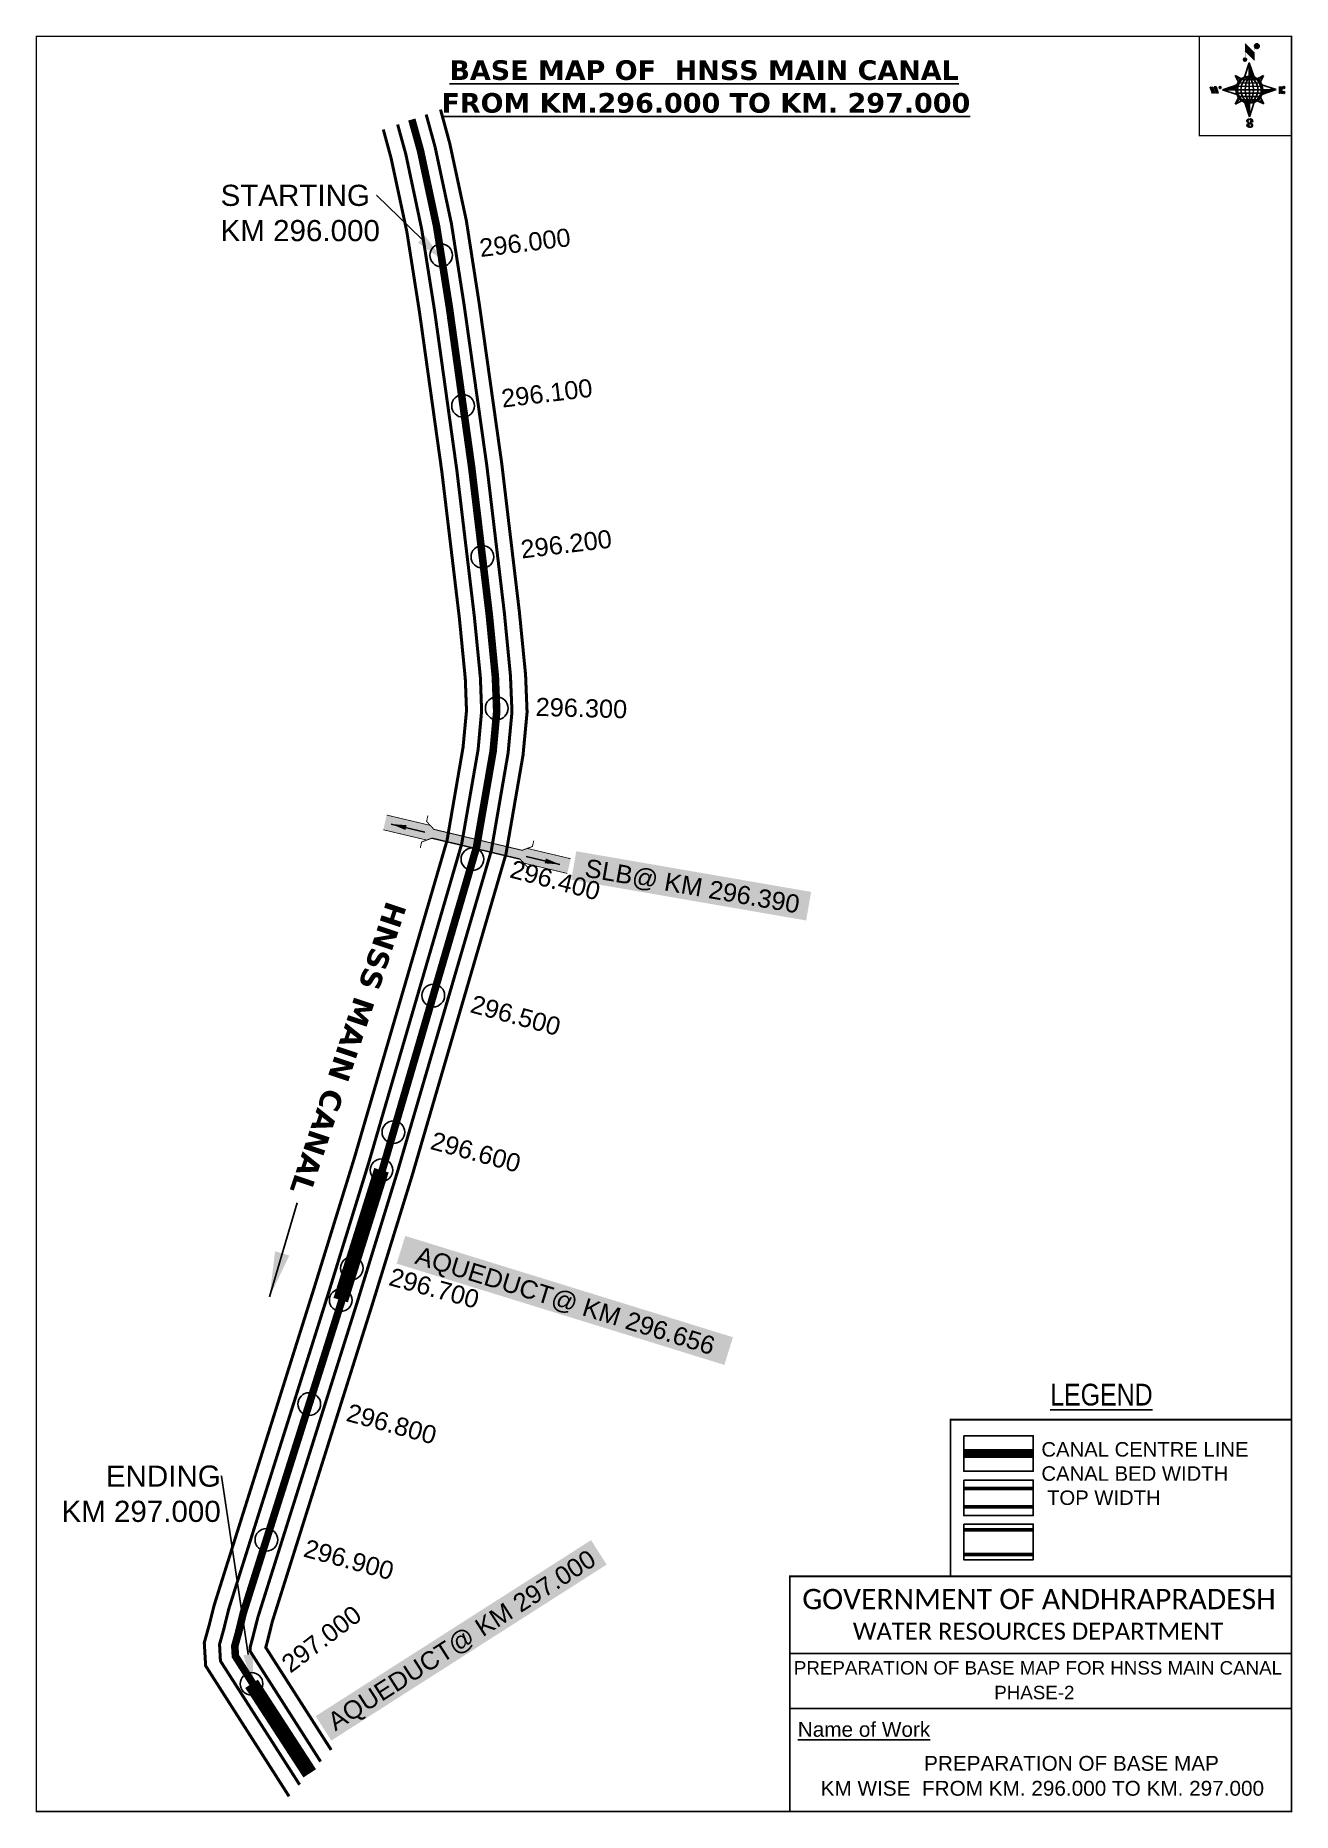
# Model space of a CAD drawing. Header units: inches. Extents: x 774795 to 775627, y 1581926 to 1583102.
import ezdxf
from ezdxf import colors
from ezdxf.entities.mleader import LeaderData, LeaderLine
from ezdxf.enums import TextEntityAlignment as Align
from ezdxf.math import Vec2, Vec3

# ---------------------------------------------------------------- set-up
doc = ezdxf.new("R2010")
doc.units = ezdxf.units.IN
doc.header["$LTSCALE"] = 15
doc.header["$MEASUREMENT"] = 0
doc.header["$PDMODE"] = 32
doc.header["$PDSIZE"] = 15
doc.linetypes.add('ACAD_ISO02W100', pattern=[15, 12, -3])
doc.linetypes.add('HIDDEN2', pattern=[0.1875, 0.125, -0.0625])
for name, color, linetype in [('AQUADUCT', 1, 'Continuous'), ('bord', 1, 'Continuous'), ('CANAL1', 7, 'Continuous'), ('CSMark', 72, 'Continuous'), ('DCBMS', 232, 'Continuous'), ('PAGE', 7, 'Continuous'), ('STRUCTURE', 5, 'Continuous'), ('TEXT', 6, 'Continuous')]:
    doc.layers.add(name, color=color, linetype=linetype)
doc.styles.add('ARIALN', font='ARIALN.TTF')
doc.styles.get("Standard").update_dxf_attribs({"font": 'arial.ttf'})
doc.dimstyles.get("Standard").update_dxf_attribs({"dimtxt": 20, "dimasz": 0.18, "dimexe": 0.18, "dimexo": 0.0625, "dimgap": 0.09, "dimtad": 0, "dimtih": 1, "dimtoh": 1, "dimdec": 4, "dimzin": 0, "dimdsep": 46, "dimtxsty": 'Standard', "dimcen": 0.09, "dimadec": 0, "dimazin": 0, "dimtfac": 1, "dimtdec": 4, "dimtofl": 0, "dimtmove": 0, "dimatfit": 3, "dimfxl": 1, "dimtolj": 1, "dimtzin": 0, "dimarcsym": 0})
pattern_1 = [(267.297113149, (-8720374.938, 50637915.138), (10.5367255337, -0.497431438), [])]
pattern_2 = [(357.297113149, (-8720374.938, 50637915.138), (0.497431438, 10.5367255337), [])]

# ---------------------------------------------------------------- blocks, each defined once
blk = doc.blocks.new('*X26')
at = {"color": 0, "linetype": 'Continuous'}
for p, q in [((6321.6, 240.5), (6322.3, 241.2)), ((6321.6, 240.3), (6322.3, 241)), ((6321.6, 240.1), (6322.3, 240.8)), ((6321.6, 239.9), (6322.4, 240.7)), ((6321.6, 239.8), (6322.4, 240.6)), ((6321.6, 239.6), (6322.5, 240.5)), ((6321.6, 239.4), (6322.5, 240.3)), ((6321.6, 239.2), (6322.6, 240.2)), ((6321.7, 239.1), (6322.6, 240.1)), ((6321.8, 240.8), (6322.4, 241.4)), ((6321.8, 239), (6322.7, 240)), ((6321.8, 239), (6322.8, 239.9)), ((6321.9, 238.9), (6322.9, 239.8)), ((6322, 238.8), (6323, 239.7)), ((6322.1, 241.3), (6322.4, 241.6)), ((6322.1, 238.7), (6323.1, 239.6)), ((6322.2, 238.6), (6323.1, 239.6)), ((6322.3, 238.5), (6323.2, 239.5)), ((6322.4, 238.5), (6323.3, 239.4)), ((6322.5, 238.4), (6323.4, 239.3)), ((6322.7, 238.4), (6323.6, 239.3)), ((6322.8, 238.3), (6323.7, 239.2)), ((6322.9, 238.3), (6323.8, 239.1)), ((6323.1, 238.2), (6323.9, 239.1)), ((6323.2, 238.2), (6324, 239)), ((6323.3, 238.2), (6324.2, 239)), ((6323.5, 238.1), (6324.3, 238.9)), ((6323.7, 238.1), (6324.4, 238.9)), ((6323.8, 238.1), (6324.6, 238.8)), ((6324.1, 238.2), (6324.7, 238.8)), ((6324.3, 238.3), (6324.9, 238.8)), ((6324.6, 238.3), (6325.1, 238.8)), ((6324.8, 238.4), (6325.2, 238.8)), ((6325.1, 238.5), (6325.4, 238.8)), ((6325.4, 238.6), (6325.6, 238.8))]:
    blk.add_line(p, q, dxfattribs=at)
blk = doc.blocks.new('*X25')
at = {"color": 0, "linetype": 'Continuous'}
for p, q in [((6324.4, 240.3), (6324.5, 240.4)), ((6324.6, 240.3), (6324.8, 240.5)), ((6324.7, 240.2), (6325, 240.5)), ((6324.8, 240.2), (6325.2, 240.6)), ((6325, 240.1), (6325.5, 240.6)), ((6325.1, 240.1), (6325.6, 240.6)), ((6325.2, 240), (6325.8, 240.6)), ((6325.3, 240), (6326, 240.6)), ((6325.4, 239.9), (6326.1, 240.6)), ((6325.5, 239.8), (6326.2, 240.5)), ((6325.6, 239.8), (6326.3, 240.5)), ((6325.7, 239.7), (6326.5, 240.4)), ((6325.9, 239.6), (6326.6, 240.3)), ((6326, 239.5), (6326.7, 240.3)), ((6326, 239.4), (6326.8, 240.2)), ((6326.1, 239.3), (6327, 240.2)), ((6326.2, 239.3), (6327.1, 240.1)), ((6326.3, 239.2), (6327.1, 240)), ((6326.4, 239.1), (6327.2, 239.9)), ((6326.5, 239), (6327.3, 239.8)), ((6326.5, 238.9), (6327.4, 239.7)), ((6326.6, 238.8), (6327.5, 239.6)), ((6326.7, 238.7), (6327.5, 239.5)), ((6326.8, 238.6), (6327.6, 239.4)), ((6326.8, 238.5), (6327.7, 239.3)), ((6326.8, 236.5), (6327.4, 237)), ((6326.9, 238.3), (6327.8, 239.2)), ((6326.9, 238.2), (6327.9, 239.1)), ((6326.9, 236.8), (6327.6, 237.4)), ((6327, 238.1), (6327.8, 239)), ((6327, 237.9), (6327.8, 238.8)), ((6327, 237.8), (6327.8, 238.6)), ((6327, 237.6), (6327.8, 238.4)), ((6327, 237.4), (6327.8, 238.2)), ((6327, 237.3), (6327.8, 238)), ((6327, 237.1), (6327.8, 237.9))]:
    blk.add_line(p, q, dxfattribs=at)
blk = doc.blocks.new('H')
at = {"layer": 'bord', "extrusion": (0.000427885, 0.004792, 0.999988)}
h = blk.add_hatch(dxfattribs=at)
h.set_pattern_fill('LINE', color=8, scale=84.387686, angle=-2.7029, style=0)
h.set_pattern_definition(pattern_2)
h.paths.add_polyline_path([(-492, 786, -0.090992), (-448, 775), (-486, 912)])
h = blk.add_hatch(dxfattribs=at)
h.set_pattern_fill('LINE', color=8, scale=84.387686, angle=-92.7029, style=0)
h.set_pattern_definition(pattern_1)
h.paths.add_polyline_path([(-625, 665, -0.090992), (-615, 710), (-751, 671)])
h = blk.add_hatch(dxfattribs=at)
h.set_pattern_fill('LINE', color=8, scale=84.387686, angle=-2.7029, style=0)
h.set_pattern_definition(pattern_2)
h.paths.add_polyline_path([(-504, 533, -0.090992), (-549, 543), (-510, 406)])
h = blk.add_hatch(dxfattribs=at)
h.set_pattern_fill('LINE', color=8, scale=84.387686, angle=-92.7029, style=0)
h.set_pattern_definition(pattern_1)
h.paths.add_polyline_path([(-246, 647), (-372, 653, -0.090992), (-382, 609)])
for p, q in [((-519, 1020, -1217), (-435, 927, -1216)), ((-516, 1087, -1217), (-432, 994, -1217)), ((-538, 774, -1216), (-487, 906, -1216)), ((-487, 906, -1216), (-493, 780, -1216)), ((-487, 906, -1216), (-448, 769, -1216)), ((-865, 701, -1215), (-847, 638, -1215)), ((-847, 700, -1215), (-829, 637, -1215)), ((-829, 699, -1215), (-811, 636, -1215)), ((-829, 699, -1215), (-811, 698, -1215)), ((-811, 698, -1215), (-794, 635, -1215)), ((-752, 665, -1215), (-615, 704, -1215)), ((-627, 794, -1216), (-567, 760, -1216)), ((-627, 794, -1216), (-584, 747, -1215)), ((-599, 731, -1215), (-627, 794, -1216)), ((-421, 753, -1216), (-359, 781, -1216)), ((-359, 781, -1216), (-405, 739, -1216)), ((-359, 781, -1216), (-392, 721, -1215)), ((-379, 693, -1215), (-246, 641, -1215)), ((-213, 669, -1215), (-217, 601, -1215)), ((-752, 665, -1215), (-625, 659, -1215)), ((-619, 614, -1215), (-752, 665, -1215)), ((-639, 526, -1214), (-606, 585, -1215)), ((-639, 526, -1214), (-593, 568, -1215)), ((-577, 553, -1215), (-639, 526, -1214)), ((-511, 400, -1214), (-549, 537, -1214)), ((-460, 533, -1215), (-511, 400, -1214)), ((-505, 527, -1214), (-511, 400, -1214)), ((-371, 513, -1214), (-431, 546, -1215)), ((-371, 513, -1214), (-414, 560, -1215)), ((-399, 576, -1215), (-371, 513, -1214)), ((-246, 641, -1215), (-383, 603, -1215)), ((-373, 647, -1215), (-246, 641, -1215)), ((-197, 600, -1215), (-194, 668, -1215))]:
    blk.add_line(p, q, dxfattribs=at)
at = {"layer": 'bord', "color": 8, "linetype": 'ByBlock', "extrusion": (0.000427885, 0.004792, 0.999988)}
for p, q in [((-375, 679, -1215), (-620, 691, -1215)), ((-386, 711, -1215), (-605, 722, -1215)), ((-411, 744, -1216), (-578, 752, -1216)), ((-493, 780, -1216), (-505, 527, -1214)), ((-373, 647, -1215), (-625, 659, -1215)), ((-378, 616, -1215), (-623, 628, -1215)), ((-392, 585, -1215), (-611, 595, -1215)), ((-420, 555, -1215), (-587, 562, -1215))]:
    blk.add_line(p, q, dxfattribs=at)
at = {"layer": 'bord', "extrusion": (0.000427885, 0.004792, 0.999988), "elevation": -1212}
for points, const_width in [([(-522, 960), (-516, 1093)], 1.61), ([(-434, 933), (-428, 1066)], 1.61), ([(-870, 707), (-846, 706)], 0.642), ([(-829, 643), (-821, 678)], 0.642), ([(-793, 641), (-782, 694)], 0.642), ([(-223, 676), (-174, 673)], 0.706), ([(-829, 643), (-855, 644)], 0.642), ([(-811, 642), (-784, 641)], 0.642), ([(-177, 605), (-226, 607)], 0.706), ([(-195, 645), (-185, 644)], 0.706)]:
    blk.add_lwpolyline(points, dxfattribs=dict(at, const_width=const_width))
for points, const_width in [([(-414, 1073, 1), (-398, 1058, 1)], 22.3), ([(-530, 950, 1), (-520, 939, 1)], 14.8), ([(-776, 697, 1), (-769, 690, 1)], 8.9), ([(-180, 618, 1), (-173, 611, 1)], 9.79), ([(-178, 667, 1), (-171, 660, 1)], 9.79), ([(-490, 362, 1), (-498, 369, 1)], 11.1), ([(-525, 322, 1), (-533, 329, 1)], 11.1)]:
    blk.add_lwpolyline(points, format="xyb", close=True, dxfattribs=dict(at, const_width=const_width))
for points in [[(-537, 317), (-531, 310), (-520, 307), (-505, 307), (-494, 310), (-486, 318), (-487, 326), (-491, 333), (-494, 336), (-503, 341), (-522, 347), (-530, 352), (-534, 355), (-537, 363), (-537, 373), (-530, 381), (-520, 384), (-504, 384), (-493, 380), (-487, 373)], [(-522, 348), (-526, 354), (-528, 361), (-528, 371), (-526, 375), (-521, 381), (-515, 384)], [(-505, 307), (-499, 312), (-497, 319), (-497, 327), (-501, 335), (-509, 343)]]:
    blk.add_lwpolyline(points, dxfattribs=at)
at = {"layer": 'bord', "extrusion": (0.000427885, 0.004792, 0.999988)}
for centre, radius in [((-406, 1065, -1212), 22.3), ((-525, 944, -1212), 14.8), ((-773, 694, -1212), 8.9), ((-498, 659, -1212), 127), ((-177, 615, -1212), 9.79), ((-174, 663, -1212), 9.79), ((-494, 365, -1212), 11.1), ((-529, 325, -1212), 11.1)]:
    blk.add_circle(centre, radius, dxfattribs=at)
at = {"layer": 'bord', "color": 8, "linetype": 'ByBlock', "extrusion": (0.000427885, 0.004792, 0.999988)}
for centre, radius, start, end in [((-482, 658, -1212), 128, 94.9254, 259.6691), ((-437, 656, -1212), 141, 113.2864, 241.308), ((-316, 651, -1212), 222, 142.5892, 212.0053), ((-560, 662, -1212), 141, 293.2864, 61.308), ((-681, 668, -1212), 222, 322.5892, 32.0053), ((-515, 660, -1212), 128, 274.9254, 79.6691)]:
    blk.add_arc(centre, radius, start, end, dxfattribs=at)
at = {"layer": 'bord', "extrusion": (0.000427885, 0.004792, 0.999988)}
for points in [[(-516, 1093, -1212), (-431, 1000, -1212), (-519, 1026, -1212), (-434, 933, -1212)], [(-864, 707, -1212), (-846, 706, -1212), (-846, 644, -1212), (-829, 643, -1212)], [(-829, 705, -1212), (-811, 704, -1212), (-811, 642, -1212), (-793, 641, -1212)], [(-193, 674, -1212), (-197, 606, -1212), (-213, 675, -1212), (-216, 607, -1212)]]:
    blk.add_solid(points, dxfattribs=at)
at = {"layer": 'bord', "extrusion": (0.000427885, 0.004792, 0.999988), "xscale": 7.977342409717546, "yscale": 7.977342408231451, "zscale": 7.977342408476333, "rotation": 138.0840426661453}
for name, p in [('*X25', (38301, -31929, -1212)), ('*X26', (38314, -31951, -1212))]:
    blk.add_blockref(name, p, dxfattribs=at)
blk = doc.blocks.new('SLB')
at = {"layer": 'STRUCTURE'}
h = blk.add_hatch(dxfattribs=at)
h.set_pattern_fill('DOTS', color=6, scale=20, angle=320.3722, style=0)
h.set_pattern_definition([(320.372247934, (-159.4327, -72.9564), (1.2786241598, 0.5641323054), [0, -1.25])])
h.paths.add_polyline_path([(769699.5, 1706871.1), (769699.5, 1706861.1), (769729.1, 1706861.1), (769732.1, 1706863.1), (769792.1, 1706863.1), (769795.1, 1706861.1), (769824.7, 1706861.1), (769824.7, 1706871.1), (769795.1, 1706871.1), (769792.1, 1706869.1), (769732.1, 1706869.1), (769729.1, 1706871.1)])
at = {"layer": 'STRUCTURE', "color": 6, "linetype": 'ACAD_ISO02W100', "ltscale": 0.5, "const_width": 0.5}
for points in [[(769699.5, 1706871.1), (769729.1, 1706871.1)], [(769795.1, 1706871.1), (769824.7, 1706871.1)], [(769699.5, 1706861.1), (769729.1, 1706861.1)], [(769795.1, 1706861.1), (769824.7, 1706861.1)]]:
    blk.add_lwpolyline(points, dxfattribs=at)
at = {"layer": 'STRUCTURE', "color": 6, "const_width": 0.628}
for points in [[(769726.1, 1706877.1), (769726.1, 1706873.1), (769732.1, 1706869.1), (769792.1, 1706869.1), (769798.1, 1706873.1), (769798.1, 1706877.1)], [(769726.1, 1706855.1), (769726.1, 1706859.1), (769732.1, 1706863.1), (769792.1, 1706863.1), (769798.1, 1706859.1), (769798.1, 1706855.1)]]:
    blk.add_lwpolyline(points, dxfattribs=at)
at = {"layer": 'STRUCTURE', "color": 6}
blk.add_lwpolyline([(769732.1, 1706863.1), (769792.1, 1706863.1)], dxfattribs=at)
blk.add_lwpolyline([(769732.1, 1706863.1), (769792.1, 1706863.1)], dxfattribs=at)
at = {"layer": 'STRUCTURE', "color": 0}
blk.add_circle((769762.1, 1706866.1), 1.24, dxfattribs=at)
for points in [[(769703.8, 1706866), (769726.7, 1706866)], [(769818.6, 1706865.8), (769795.7, 1706865.8)]]:
    blk.add_leader(points, dimstyle='Standard', override={"dimasz": 10, "dimgap": 0.09, "dimtad": 0}, dxfattribs=at)

msp = doc.modelspace()

# ---------------------------------------------------------------- linework, layer by layer
at = {"layer": 'CANAL1', "color": 5, "const_width": 2}
for points in [[(775034.7, 1583043.3), (775040.1, 1583023.7), (775050.6, 1582974.1), (775059.1, 1582920.4), (775073.9, 1582814.4), (775085.5, 1582717.4), (775089.5, 1582677), (775090.3, 1582655), (775088, 1582629.6), (775077.1, 1582567), (775015.7, 1582356.4), (774989, 1582270), (774922.9, 1582060.5), (774919.6, 1582047.1), (774916.8, 1582037.1), (774917.4, 1582026.1), (774969.8, 1581944.2)], [(775053.6, 1583049.9), (775059.5, 1583028.4), (775070.3, 1582977.7), (775078.8, 1582923.3), (775093.8, 1582817), (775105.4, 1582719.6), (775109.4, 1582678.3), (775110.4, 1582654.4), (775107.8, 1582627), (775096.7, 1582562.5), (775034.8, 1582350.7), (775008.1, 1582264.1), (774942.2, 1582055.1), (774938.9, 1582042.1), (774937, 1582034.9), (774937.1, 1582032.5), (774983.7, 1581959.5)]]:
    msp.add_lwpolyline(points, dxfattribs=at)
at = {"layer": 'CANAL1', "color": 1, "linetype": 'HIDDEN2', "ltscale": 8, "const_width": 5}
msp.add_lwpolyline([(775044.1, 1583046.6), (775049.8, 1583026.1), (775060.5, 1582975.9), (775069, 1582921.9), (775083.8, 1582815.7), (775095.4, 1582718.5), (775099.4, 1582677.7), (775100.3, 1582654.7), (775097.9, 1582628.3), (775086.9, 1582564.8), (775084.6, 1582556.9), (775025.3, 1582353.6), (774998.5, 1582267.1), (774932.5, 1582057.8), (774929.3, 1582044.6), (774926.9, 1582036), (774927.3, 1582029.3), (774976.7, 1581951.9)], dxfattribs=at)
at = {"layer": 'CANAL1', "color": 200, "const_width": 2}
for points in [[(775063.1, 1583053.2), (775069.2, 1583030.8), (775080.2, 1582979.6), (775088.7, 1582924.8), (775103.7, 1582818.3), (775115.3, 1582720.6), (775119.4, 1582679), (775120.4, 1582654.2), (775117.7, 1582625.7), (775106.4, 1582560.3), (775044.4, 1582347.8), (775017.6, 1582261.1), (774951.8, 1582052.4), (774948.6, 1582039.5), (774947.4, 1582035), (774990.7, 1581967.2)], [(775025.2, 1583040), (775030.3, 1583021.3), (775040.8, 1582972.3), (775049.2, 1582918.9), (775064, 1582813.2), (775075.6, 1582716.3), (775079.5, 1582676.3), (775080.3, 1582655.2), (775078, 1582630.9), (775067.4, 1582569.3), (775006.1, 1582359.3), (774979.4, 1582273), (774913.3, 1582063.2), (774909.9, 1582049.7), (774906.7, 1582038.2), (774907.6, 1582022.9), (774962.8, 1581936.5)]]:
    msp.add_lwpolyline(points, dxfattribs=at)
at = {"layer": 'CANAL1', "color": 1, "linetype": 'HIDDEN2', "ltscale": 100, "const_width": 6, "elevation": -0.4}
msp.add_lwpolyline([(775455.5, 1582163.4), (775409.5, 1582163.4)], dxfattribs=at)
at = {"layer": 'CANAL1', "color": 5, "const_width": 2.4, "elevation": -0.4}
for points in [[(775455.5, 1582140.2), (775409.5, 1582140.2)], [(775455.5, 1582128.2), (775409.5, 1582128.2)]]:
    msp.add_lwpolyline(points, dxfattribs=at)
at = {"layer": 'CANAL1', "color": 200, "const_width": 2.4, "elevation": -0.4}
for points in [[(775455.5, 1582113), (775409.5, 1582113)], [(775455.5, 1582096.5), (775409.5, 1582096.5)]]:
    msp.add_lwpolyline(points, dxfattribs=at)
at = {"layer": 'CSMark', "color": 3}
for p in [(775063.5, 1582956.7), (775078, 1582857), (775090.8, 1582757.1), (775100.3, 1582656.8), (775084.2, 1582556.9), (775058.3, 1582466.6), (775031.9, 1582376.2), (775004.4, 1582286.1), (774976.2, 1582196.2), (774947.8, 1582106.3), (774938, 1582011)]:
    msp.add_point(p, dxfattribs=at)
at = {"layer": 'CSMark'}
for p in [(775024, 1582351), (774997, 1582265), (774938, 1582011)]:
    msp.add_point(p, dxfattribs=at)
at = {"layer": 'PAGE', "const_width": 1}
msp.add_lwpolyline([(775626.5, 1581926.4), (775626.5, 1583101.7), (774795.5, 1583101.7), (774795.5, 1581926.4), (775626.5, 1581926.4)], dxfattribs=at)
at = {"layer": 'PAGE'}
for points, const_width in [([(775626.5, 1583101.7), (775565.4, 1583101.7), (775565.4, 1583035.9), (775626.5, 1583035.9)], 1), ([(775400.7, 1582185.9), (775626.5, 1582185.9), (775626.5, 1582082.1), (775400.7, 1582082.1)], 1.2), ([(775294.3, 1582082.1), (775626.5, 1582082.1), (775626.5, 1581926.4), (775294.3, 1581926.4)], 1.2)]:
    msp.add_lwpolyline(points, close=True, dxfattribs=dict(at, const_width=const_width))
at = {"layer": 'PAGE', "elevation": -0.4}
for points in [[(775409.5, 1582175.2), (775455.5, 1582175.2), (775455.5, 1582151.7), (775409.5, 1582151.7)], [(775409.5, 1582145.9), (775455.5, 1582145.9), (775455.5, 1582122.4), (775409.5, 1582122.4)], [(775409.5, 1582116.7), (775455.5, 1582116.7), (775455.5, 1582093.1), (775409.5, 1582093.1)]]:
    msp.add_lwpolyline(points, close=True, dxfattribs=at)
at = {"layer": 'PAGE'}
for points in [[(775294.3, 1582031.1), (775626.5, 1582031.1)], [(775294.3, 1581994.7), (775626.5, 1581994.7)]]:
    msp.add_lwpolyline(points, dxfattribs=at)
at = {"layer": 'STRUCTURE', "color": 6, "const_width": 10}
for points in [[(775024, 1582351), (774997, 1582265)], [(774938, 1582011), (774976.5, 1581951.7)]]:
    msp.add_lwpolyline(points, dxfattribs=at)

# ---------------------------------------------------------------- block references
at = {"layer": 'AQUADUCT', "color": 1, "xscale": 0.0703495379661093, "yscale": 0.07034953800030053, "zscale": 0.07034953795990817, "rotation": 3.078330607406165}
msp.add_blockref('H', (775636.1, 1583022.3, 85.4), dxfattribs=at)
at = {"layer": 'STRUCTURE', "color": 0, "rotation": 346.6488817712911}
msp.add_blockref('SLB', (-368016.6, 99583.6), dxfattribs=at)

# ---------------------------------------------------------------- texts
at = {"layer": 'CANAL1', "insert": (775041.1, 1582526.4), "char_height": 14, "width": 205.129, "attachment_point": 1, "rotation": 251.4843}
msp.add_mtext('\\pi0.96322;{\\fVerdana|b1|i0|c0|p34;HNSS MAIN CANAL}', dxfattribs=at)
at = {"layer": 'CSMark', "color": 1}
for s, rotation, p in [('296.000', 6.9342, (775088.9, 1582961.5)), ('296.100', 6.9342, (775103.4, 1582861.8)), ('296.200', 6.9342, (775116.2, 1582761.9)), ('296.300', 358.4398, (775126.1, 1582657.8)), ('296.500', 344.7976, (775083.6, 1582461.5)), ('296.600', 344.7976, (775057.2, 1582371)), ('296.700', 344.7976, (775029.7, 1582280.9)), ('296.800', 344.7976, (775001.5, 1582191)), ('296.900', 344.7976, (774973.2, 1582101.2)), ('297.000', 37.1775, (774960.1, 1582022.4))]:
    msp.add_text(s, height=12, rotation=rotation, dxfattribs=at).set_placement(p, align=Align.MIDDLE_LEFT)
at = {"layer": 'CSMark', "color": 3}
msp.add_text('296.400', height=12, rotation=345.1702, dxfattribs=at).set_placement((775109.8, 1582550.8), align=Align.MIDDLE_LEFT)
at = {"layer": 'PAGE', "extrusion": (0.000201441, 0.004807, 0.999988), "style": 'ARIALN'}
msp.add_text('%%ULEGEND', height=14.4, rotation=359.9999, dxfattribs=at).set_placement((775500.6, 1582183.4, 7761.6), align=Align.MIDDLE)
at = {"layer": 'PAGE', "extrusion": (0.000201441, 0.004807, 0.999988)}
for s, height, p in [('PREPARATION OF BASE MAP FOR HNSS MAIN CANAL', 8.878, (775297, 1581998.1, 7760.7)), ('%%UName of Work', 9.822, (775299.6, 1581956.9, 7759.3))]:
    msp.add_text(s, height=height, rotation=359.9999, dxfattribs=at).set_placement(p)
for s, height, p in [('PHASE-2', 8.88, (775456.2, 1581986.2, 7760.6)), ('PREPARATION OF BASE MAP', 9.822, (775480.8, 1581939.3, 7759.4)), ('KM WISE  FROM KM. 296.000 TO KM. 297.000', 9.822, (775461.5, 1581922.8, 7759.4))]:
    msp.add_text(s, height=height, rotation=359.9999, dxfattribs=at).set_placement(p, align=Align.MIDDLE_CENTER)
at = {"layer": 'PAGE', "extrusion": (0.000201441, 0.004807, 0.999988), "attachment_point": 1, "text_direction": (1, -1e-06, -0.000201)}
for s, insert, char_height, width in [('CANAL CENTRE LINE CANAL BED WIDTH {\\H2.3717x; }\\P TOP WIDTH{\\H1.9152x; }', (775460.9, 1582171, -0.4), 9.6, 168.926), ('\\pi3.5885;{\\fCalibri|b0|i0|c0|p34;\\H1.3333x;GOVERNMENT OF ANDHRAPRADESH\\P\\pi37.073;\\H0.83998x;WATER RESOURCES DEPARTMENT}', (775299, 1582073.8, -1.3), 10.059, 321.276)]:
    msp.add_mtext(s, dxfattribs=dict(at, insert=insert, char_height=char_height, width=width))
at = {"layer": 'STRUCTURE', "color": 5, "char_height": 12, "attachment_point": 1, "bg_fill": 1, "box_fill_scale": 1.3, "bg_fill_color": 7, "bg_fill_true_color": 16777215, "bg_fill_transparency": 4390977}
for s, insert, width, rotation in [('\\pi4.1856;SLB@ KM 296.390', (775155.9, 1582558), 150.579, 350.1828), ('\\pi7.2585;AQUEDUCT@ KM 296.656', (775042.1, 1582303), 219.892, 342.8255), ('\\pi1.912;AQUEDUCT@ KM 297.000', (774985.4, 1581988.5), 209.166, 32.5787)]:
    msp.add_mtext(s, dxfattribs=dict(at, insert=insert, width=width, rotation=rotation))
at = {"layer": 'TEXT', "color": 1, "insert": (775047.2, 1583085.8), "char_height": 13, "width": 379.826, "attachment_point": 1}
msp.add_mtext('\\pi21.755;{\\fVerdana|b1|i0|c0|p34;\\LBASE MAP OF  HNSS MAIN CANAL \\P\\pi16.508;FROM KM.296.000 TO KM. 297.000}', dxfattribs=at)

# ---------------------------------------------------------------- leaders
at = {"layer": 'CANAL1'}
msp.add_leader([(774949.9, 1582267.1), (774968.1, 1582329.5)], dimstyle='Standard', override={"dimasz": 30, "dimgap": 0.09, "dimtad": 0}, dxfattribs=at)
at = {"layer": 'DCBMS', "color": 5}
ml = msp.add_multileader_mtext('Standard', dxfattribs=at)
ml.set_content('STARTING\\PKM 296.000', color=5)
ml.set_leader_properties()
ml.build(insert=Vec2(0, 0))
ml.multileader.update_dxf_attribs({"dogleg_length": 0.36, "arrow_head_size": 20})
ctx = ml.context
ctx.base_point, ctx.char_height, ctx.arrow_head_size, ctx.landing_gap_size, ctx.plane_origin = Vec3(774917.4, 1582996.3), 14, 20, 0.09, Vec3(775088.3, 1583069.1)
notes = []
notes.append((ctx, [(0, (1, 1, 0), (775021, 1582996.3), (-1, 0), 0.36, [(0, [(775064.7, 1582953.5)], 0, [])])]))
ctx.mtext.insert, ctx.mtext.flow_direction = Vec3(774917.5, 1583003.4), 5
for ctx, leaders in notes:
    for number, flags, end, landing, length, lines in leaders:
        leader = LeaderData()
        leader.index, (leader.has_last_leader_line, leader.has_dogleg_vector, leader.attachment_direction) = number, flags
        leader.last_leader_point, leader.dogleg_vector, leader.dogleg_length = Vec3(end), Vec3(landing), length
        for number, points, colour, breaks in lines:
            line = LeaderLine()
            line.index, line.vertices, line.color, line.breaks = number, Vec3.list(points), colors.encode_raw_color(colour), breaks
            leader.lines.append(line)
        ctx.leaders.append(leader)

# ---------------------------------------------------------------- next in the draw order: leaders
ml = msp.add_multileader_mtext('Standard', dxfattribs=at)
ml.set_content('ENDING \\PKM 297.000', color=5)
ml.set_leader_properties()
ml.build(insert=Vec2(0, 0))
ml.multileader.update_dxf_attribs({"dogleg_length": 0.36, "arrow_head_size": 20})
ctx = ml.context
ctx.base_point, ctx.char_height, ctx.arrow_head_size, ctx.landing_gap_size, ctx.plane_origin = Vec3(774814.4, 1582148.4), 14, 20, 0.09, Vec3(774958.1, 1582360.8)
ctx.text_align_type = 2
notes = []
notes.append((ctx, [(0, (1, 1, 0), (774918, 1582148.4), (-1, 0), 0.36, [(0, [(774938.8, 1582010.6)], 0, [])])]))
ctx.mtext.insert, ctx.mtext.width, ctx.mtext.alignment, ctx.mtext.flow_direction = Vec3(774917.6, 1582155.5), 109.049, 3, 5
ctx.mtext.has_bg_fill, ctx.mtext.bg_color, ctx.mtext.bg_scale_factor, ctx.mtext.bg_transparency, ctx.mtext.use_window_bg_color = 1, -1027028792, 1.5, 0, 1
for ctx, leaders in notes:
    for number, flags, end, landing, length, lines in leaders:
        leader = LeaderData()
        leader.index, (leader.has_last_leader_line, leader.has_dogleg_vector, leader.attachment_direction) = number, flags
        leader.last_leader_point, leader.dogleg_vector, leader.dogleg_length = Vec3(end), Vec3(landing), length
        for number, points, colour, breaks in lines:
            line = LeaderLine()
            line.index, line.vertices, line.color, line.breaks = number, Vec3.list(points), colors.encode_raw_color(colour), breaks
            leader.lines.append(line)
        ctx.leaders.append(leader)

doc.saveas('drawing.dxf')
